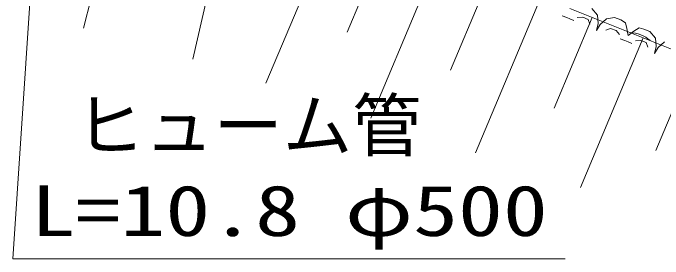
# Model space of a CAD drawing. Units: millimetres, scale not verified. Extents: x -6096 to 633904, y -204620 to 155380.
# Drawn here: x 302019 to 325490, y 57997 to 66873 of the extents above; entities that cross this region are included whole.
import ezdxf
from ezdxf.enums import TextEntityAlignment as Align

# ---------------------------------------------------------------- set-up
doc = ezdxf.new("R2010")
doc.units = ezdxf.units.MM
doc.header["$LTSCALE"] = 1000
doc.layers.add('S-BGD', color=1, linetype='Continuous', lineweight=13)
doc.layers.add('S-BGD-HTXT', color=6, linetype='Continuous', lineweight=13)
doc.styles.add('ＭＳ ゴシック', font='')
doc.styles.get('ＭＳ ゴシック').set_extended_font_data('MS Gothic')

msp = doc.modelspace()

# ---------------------------------------------------------------- linework, layer by layer
at = {"layer": 'S-BGD'}
for p, q in [((306227, 72845), (304568, 66326)), ((310075, 72028), (308518, 65209)), ((313791, 70624), (311150, 64337)), ((315616, 69837), (314080, 66178)), ((317442, 69049), (314936, 63082)), ((319268, 68262), (317817, 64809)), ((321094, 67475), (318721, 61827)), ((327549, 64875), (322123, 67031)), ((322916, 67038), (323129, 66796)), ((322929, 66711), (321555, 63440)), ((322021, 66707), (321846, 66771)), ((322131, 66664), (322021, 66707)), ((322269, 66597), (322131, 66664)), ((322595, 66717), (322396, 66705)), ((322784, 66642), (322595, 66717)), ((323129, 66796), (323148, 66492)), ((323222, 66463), (323445, 66659)), ((323445, 66659), (323744, 66711)), ((323744, 66711), (323969, 66621)), ((322851, 66476), (322784, 66642)), ((323148, 66492), (323092, 66241)), ((323092, 66241), (323222, 66463)), ((323969, 66621), (324133, 66514)), ((324133, 66514), (324188, 66317)), ((323599, 66313), (323424, 66255)), ((323793, 66237), (323599, 66313)), ((323919, 66096), (323793, 66237)), ((324188, 66317), (324233, 66062)), ((324233, 66062), (324442, 66222)), ((324442, 66222), (324626, 66337)), ((324626, 66337), (324802, 66292)), ((324802, 66292), (325012, 66209)), ((325012, 66209), (325225, 65967)), ((324777, 65977), (322507, 60572)), ((325225, 65967), (325244, 65662)), ((324117, 65878), (323942, 65941)), ((324227, 65834), (324117, 65878)), ((324365, 65768), (324227, 65834)), ((324691, 65887), (324492, 65875)), ((324880, 65813), (324691, 65887)), ((324947, 65646), (324880, 65813)), ((325318, 65633), (325541, 65830)), ((325244, 65662), (325188, 65412)), ((325188, 65412), (325318, 65633)), ((326625, 65242), (325226, 61911))]:
    msp.add_line(p, q, dxfattribs=at)
msp.add_arc((324280, 65055), 1110, 47.8649, 88.8032, dxfattribs=at)
at = {"layer": 'S-BGD-HTXT'}
for p, q in [((303426, 79320), (302019, 57997)), ((302019, 57997), (321952, 57997))]:
    msp.add_line(p, q, dxfattribs=at)

# ---------------------------------------------------------------- texts
at = {"layer": 'S-BGD-HTXT', "style": 'ＭＳ ゴシック'}
msp.add_text('ヒューム管', height=1833, dxfattribs=at).set_placement((304265, 61353), align=Align.BOTTOM_LEFT)
at = {"layer": 'S-BGD-HTXT', "style": 'ＭＳ ゴシック', "width": 1.3}
msp.add_text('L=10.8 φ500', height=1833, dxfattribs=at).set_placement((302657, 58277), align=Align.BOTTOM_LEFT)

doc.saveas('drawing.dxf')
